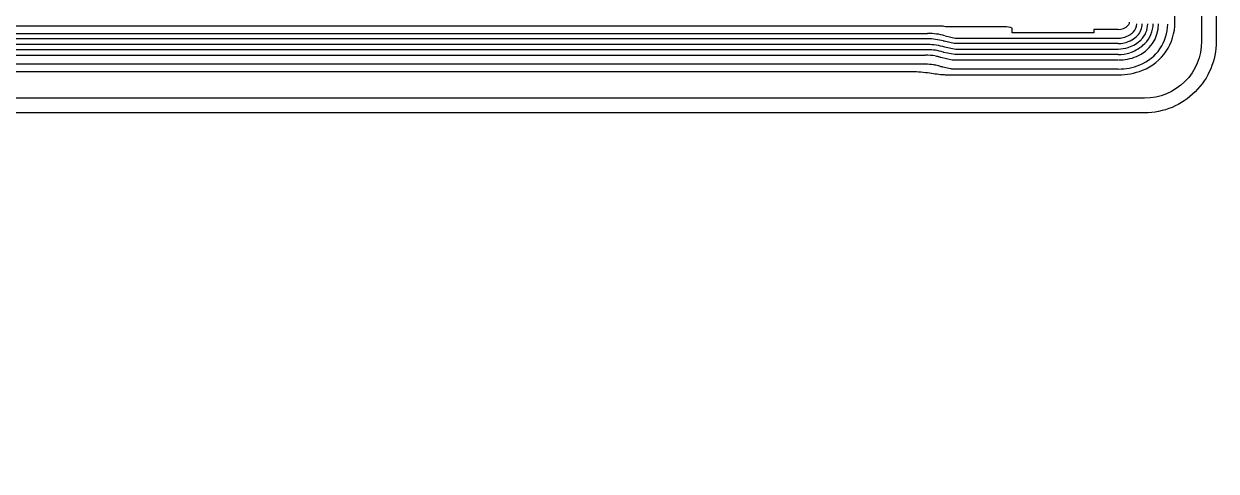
# Model space of a CAD drawing. Header units: millimetres. Extents: x 3175 to 3429, y -23 to 156.
# Drawn here: x 3347.48 to 3364.16, y 84.69 to 90.96 of the extents above; entities that cross this region are included whole.
import ezdxf

# ---------------------------------------------------------------- set-up
doc = ezdxf.new("R2010")
doc.units = ezdxf.units.MM
doc.header["$LTSCALE"] = 23.1
doc.layers.add('gbr-dxf_layer0', color=7, linetype='CONTINUOUS')
doc.layers.add('gbr-outline-dxf_layer1', color=2, linetype='CONTINUOUS')

msp = doc.modelspace()

# ---------------------------------------------------------------- linework, layer by layer
at = {"layer": 'gbr-dxf_layer0'}
for p, q in [((3360.121, 90.746), (3341.916, 90.746)), ((3341.917, 90.822), (3360.119, 90.822)), ((3360.12, 90.594), (3341.916, 90.594)), ((3341.917, 90.67), (3360.12, 90.67)), ((3341.916, 90.517), (3360.09, 90.517)), ((3360.088, 90.39), (3341.919, 90.39)), ((3360.692, 90.45), (3362.782, 90.45)), ((3362.786, 90.323), (3360.69, 90.323))]:
    msp.add_line(p, q, dxfattribs=at)
at = {"layer": 'gbr-dxf_layer0', "linetype": 'Continuous'}
for points in [[(3363.953, 99.375, -0.006517), (3363.953, 99.37), (3363.953, 92.75, -0.014829), (3363.954, 92.74, -0.014825), (3363.953, 92.73), (3363.953, 90.711, -0.414217), (3363.157, 89.915), (3342.04, 89.915, 0.196007), (3340.15, 89.144, -0.196002), (3329.736, 84.898), (3324.235, 84.898, -0.196002), (3313.82, 89.144, 0.196006), (3311.93, 89.915), (3282.564, 89.915)], [(3363.127, 90.306, 0.307018), (3363.581, 90.976), (3363.581, 91.112), (3363.581, 91.745, -0.040468), (3363.589, 91.838), (3363.597, 91.887, -0.006638), (3363.605, 91.918)], [(3362.785, 90.877), (3362.447, 90.877), (3362.447, 90.832), (3361.306, 90.832), (3361.306, 90.897, 0.067805), (3361.198, 90.914), (3360.371, 90.914, 0.07443), (3360.306, 90.924), (3341.916, 90.924, 0.151399), (3339.817, 90.273, 0.006103), (3339.743, 90.221, 0.033677), (3339.362, 89.906)], [(3362.787, 90.679), (3360.502, 90.679, -0.069829), (3360.492, 90.68), (3360.355, 90.714)], [(3362.932, 90.627, -0.017007), (3362.935, 90.628, 0.112295), (3363.107, 90.734)], [(3360.122, 90.67, -0.077863), (3360.357, 90.633), (3360.516, 90.603), (3362.786, 90.603)], [(3362.785, 90.527), (3360.512, 90.527, -0.057212), (3360.503, 90.528), (3360.347, 90.557, -0.05788), (3360.338, 90.559)], [(3360.273, 90.366, 0.019882), (3360.236, 90.377, -0.002322), (3360.209, 90.381)], [(3360.231, 90.506, 0.002404), (3360.258, 90.502, -0.028792), (3360.265, 90.5, -0.018608), (3360.309, 90.488), (3360.467, 90.45), (3360.69, 90.45)], [(3336.415, 86.964, 0.071775), (3339.765, 89.411, -0.196004), (3341.916, 90.288), (3359.902, 90.288, -0.039333), (3360.153, 90.268, 0.026073), (3360.352, 90.245, 0.028754), (3360.418, 90.241)], [(3360.687, 90.323), (3360.459, 90.323, -0.066696), (3360.442, 90.326), (3360.335, 90.351, -0.03767), (3360.326, 90.353, -0.026817), (3360.277, 90.365)], [(3360.418, 90.241, 0.014298), (3360.428, 90.241), (3360.444, 90.241, 0.003935), (3360.474, 90.241), (3362.785, 90.241)]]:
    msp.add_lwpolyline(points, format="xyb", dxfattribs=at)
msp.add_lwpolyline([(3360.366, 90.789), (3360.507, 90.755), (3362.784, 90.755)], dxfattribs=at)
at = {"layer": 'gbr-dxf_layer0'}
for centre, radius, start, end in [((3362.785, 91.079), 0.202, 270.0033, 314.7793), ((3362.886, 90.977), 0.0588, 314.9326, 359.9998), ((3362.886, 90.958), 0.161, 314.8939, 359.4134), ((3362.86, 90.956), 0.492, 291.865, 359.8029), ((3362.886, 90.958), 0.237, 314.8962, 359.9952), ((3362.86, 90.956), 0.619, 291.7105, 359.7595), ((3362.887, 90.957), 0.313, 314.7339, 359.7583), ((3362.887, 90.957), 0.389, 314.7156, 359.7752), ((3360.121, 89.899), 0.923, 74.6693, 89.9097), ((3360.121, 89.899), 0.847, 74.8152, 89.8846), ((3360.473, 91.179), 0.481, 254.6275, 255.3631), ((3362.787, 91.054), 0.299, 270.256, 282.999), ((3362.786, 91.057), 0.302, 283.2504, 301.0133), ((3362.786, 91.057), 0.378, 283.0245, 300.865), ((3362.785, 91.059), 0.304, 301.0956, 314.9), ((3362.785, 91.059), 0.381, 300.9667, 314.9011), ((3360.122, 89.899), 0.695, 72.1418, 89.8151), ((3362.787, 91.057), 0.531, 269.9999, 288.1051), ((3362.787, 91.057), 0.454, 270.1671, 287.8815), ((3362.787, 91.054), 0.375, 270.2803, 282.8067), ((3362.786, 91.06), 0.533, 288.8708, 314.6084), ((3360.089, 89.617), 0.773, 81.1943, 89.916), ((3360.089, 89.617), 0.9, 81.0621, 89.7979), ((3362.788, 91.138), 0.815, 270.0006, 291.5672), ((3362.788, 91.138), 0.688, 270.142, 291.6635), ((3362.788, 91.158), 0.917, 269.9997, 291.6613)]:
    msp.add_arc(centre, radius, start, end, dxfattribs=at)
at = {"layer": 'gbr-outline-dxf_layer1', "linetype": 'Continuous'}
msp.add_lwpolyline([(3280.337, 90.711), (3280.337, 102.311, -0.414215), (3281.337, 103.311), (3312.345, 103.311, -0.202312), (3323.161, 98.748, 0.202309), (3324.235, 98.295), (3329.735, 98.295, 0.202214), (3330.809, 98.748, -0.202322), (3341.626, 103.311), (3363.157, 103.311, -0.414215), (3364.157, 102.311), (3364.157, 90.711, -0.414215), (3363.157, 89.711), (3342.04, 89.711, 0.196009), (3340.293, 88.999, -0.196007), (3329.735, 84.695), (3324.235, 84.695, -0.196007), (3313.678, 88.999, 0.196013), (3311.93, 89.711), (3281.337, 89.711, -0.414215)], format="xyb", close=True, dxfattribs=at)

doc.saveas('drawing.dxf')
